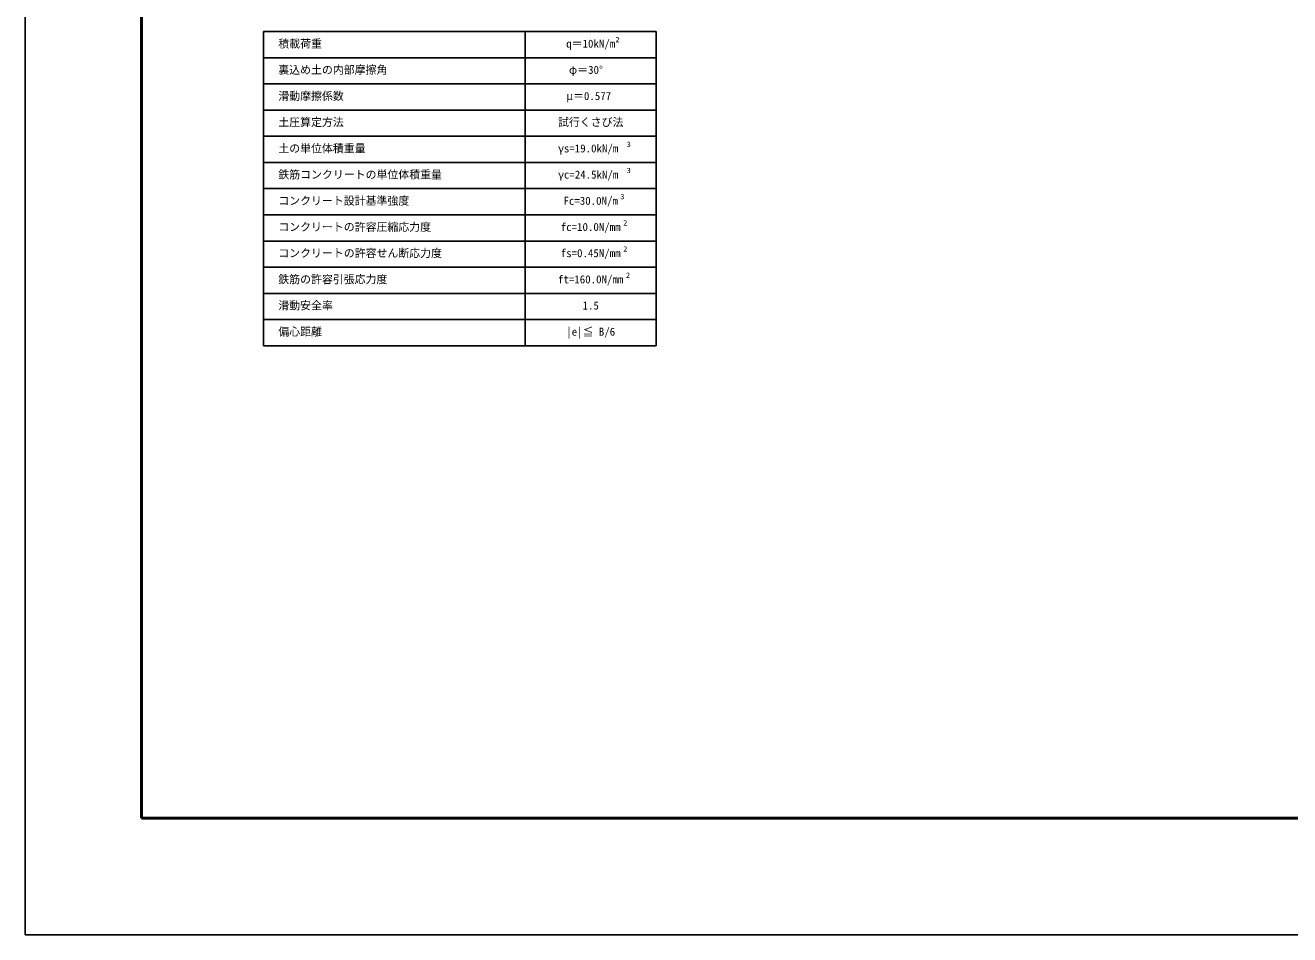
# Model space of a CAD drawing. Units: millimetres, scale not verified. Extents: x -67200 to 67200, y -23760 to 23760.
# Drawn here: x -67200 to -49816, y -23760 to -11258 of the extents above; entities that cross this region are included whole.
import ezdxf
from ezdxf.enums import TextEntityAlignment as Align

# ---------------------------------------------------------------- set-up
doc = ezdxf.new("R2010")
doc.units = ezdxf.units.MM
doc.header["$LTSCALE"] = 80
for name, color, linetype, lineweight in [('0-2_Defpoints', 5, 'Continuous', 25), ('0-4_HYO', 3, 'Continuous', 25), ('0-8_TXT', 7, 'Continuous', 25), ('0-9_WAKU', 3, 'Continuous', 25)]:
    doc.layers.add(name, color=color, linetype=linetype, lineweight=lineweight)
doc.styles.add('ＭＳ ゴシック', font='')
doc.styles.get('ＭＳ ゴシック').set_extended_font_data('MS Gothic')

msp = doc.modelspace()

# ---------------------------------------------------------------- linework, layer by layer
at = {"layer": '0-2_Defpoints'}
msp.add_lwpolyline([(-67200, -23760), (0, -23760), (0, 23760), (-67200, 23760)], close=True, dxfattribs=at)
at = {"layer": '0-4_HYO'}
for p, q in [((-63925.69, -11343.74), (-58525.69, -11343.74)), ((-63925.69, -11343.74), (-63925.69, -15663.74)), ((-60325.69, -11343.74), (-60325.69, -15663.74)), ((-58525.69, -11343.74), (-58525.69, -15663.74)), ((-63925.69, -11703.74), (-58525.69, -11703.74)), ((-63925.69, -12063.74), (-58525.69, -12063.74)), ((-63925.69, -12423.74), (-58525.69, -12423.74)), ((-63925.69, -12783.74), (-58525.69, -12783.74)), ((-63925.69, -13143.74), (-58525.69, -13143.74)), ((-63925.69, -13503.74), (-58525.69, -13503.74)), ((-63925.69, -13863.74), (-58525.69, -13863.74)), ((-63925.69, -14223.74), (-58525.69, -14223.74)), ((-63925.69, -14583.74), (-58525.69, -14583.74)), ((-63925.69, -14943.74), (-58525.69, -14943.74)), ((-63925.69, -15303.74), (-58525.69, -15303.74)), ((-63925.69, -15663.74), (-58525.69, -15663.74))]:
    msp.add_line(p, q, dxfattribs=at)
at = {"layer": '0-9_WAKU', "lineweight": 50}
msp.add_lwpolyline([(-65600, -22160), (-1600, -22160), (-1600, 22160), (-65600, 22160)], close=True, dxfattribs=at)

# ---------------------------------------------------------------- texts
at = {"layer": '0-8_TXT', "style": 'ＭＳ ゴシック'}
for s, height, p in [('積載荷重', 110, (-63721.42, -11598.74)), ('q＝10kN/m', 110, (-59763.19, -11598.74)), ('2', 73.31, (-59085.56, -11512.59)), ('裏込め土の内部摩擦角', 110, (-63721.42, -11958.74)), ('φ＝30°', 110, (-59725.69, -11958.74)), ('滑動摩擦係数', 110, (-63721.42, -12318.74)), ('μ＝0.577', 110, (-59763.19, -12318.74)), ('土圧算定方法', 110, (-63721.42, -12678.74)), ('試行くさび法', 110, (-59875.69, -12678.74)), ('3', 73.31, (-58931.35, -12952.59)), ('土の単位体積重量', 110, (-63721.42, -13038.74)), ('γs=19.0kN/m', 110, (-59875.69, -13038.74)), ('鉄筋コンクリートの単位体積重量', 110, (-63721.42, -13398.74)), ('γc=24.5kN/m', 110, (-59875.69, -13398.74)), ('3', 73.31, (-58931.35, -13312.59)), ('コンクリート設計基準強度', 110, (-63721.42, -13758.74)), ('Fc=30.0N/m', 110, (-59800.69, -13758.74)), ('3', 73.31, (-59018.98, -13672.59)), ('コンクリートの許容圧縮応力度', 110, (-63721.42, -14118.74)), ('fc=10.0N/mm', 110, (-59838.19, -14118.74)), ('2', 73.31, (-58979.41, -14032.59)), ('コンクリートの許容せん断応力度', 110, (-63721.42, -14478.74)), ('fs=0.45N/mm', 110, (-59838.19, -14478.74)), ('2', 73.31, (-58979.41, -14392.59)), ('鉄筋の許容引張応力度', 110, (-63721.42, -14838.74)), ('ft=160.0N/mm', 110, (-59875.69, -14838.74)), ('2', 73.31, (-58941.82, -14752.59)), ('滑動安全率', 110, (-63721.42, -15198.74)), ('1.5', 110, (-59538.19, -15198.74)), ('偏心距離', 110, (-63721.42, -15558.74)), ('|e|≦ B/6', 110, (-59763.19, -15558.74))]:
    msp.add_text(s, height=height, dxfattribs=at).set_placement(p, align=Align.BOTTOM_LEFT)

doc.saveas('drawing.dxf')
